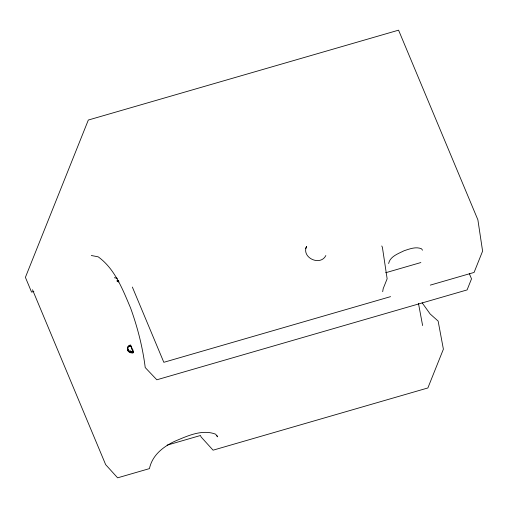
<?xml version="1.0" encoding="UTF-8"?>
<svg xmlns="http://www.w3.org/2000/svg" width="508" height="508" viewBox="0 0 508 508"><rect width="100%" height="100%" fill="white"/><g stroke="black" fill="none" stroke-linecap="round" stroke-linejoin="round"><path stroke-width="0.76" d="M130.086 352.527L130.112 350.831L128.632 351.606C127.159 350.298 126.911 347.859 128.238 346.367L129.508 346.45L129.197 345.777L130.283 345.059L130.918 345.802L132.937 352.254L133.49 352.717L131.801 352.908L131.616 351.485L130.086 352.527L130.924 352.787L131.616 351.485L132.042 352.577L132.664 352.882L132.937 352.254L133.172 351.187L132.721 349.631L131.839 348.863L132.175 348.164L131.401 347.821L131.566 346.856L130.956 346.888L130.092 345.453L129.521 345.364L128.829 345.802L129.508 346.45L127.787 347.028M388.633 263.531C389.985 256.419 398.45 253.6 404.209 250.698C409.658 248.939 415.969 246.361 421.57 248.837L422.497 250.203M382.683 291.687L383.184 288.665L387.14 278.784L382.422 247.466L381.794 245.961M117.1 280.981L117.405 280.232L118.11 280.683L117.767 281.495L117.227 281.292L117.1 280.981L118.885 281.762L117.513 281.521M305.67 248.634L306.546 246.45C301.269 257.753 320.37 266.554 325.844 255.53M128.829 345.802L130.283 345.059M128.238 346.367L128.524 346.881L127.489 347.764L128.156 349.244L127.635 350.19L128.588 350.285L129.311 352.127L130.112 350.831L130.924 352.787M131.801 352.908L132.937 352.254M128.048 350.933L128.588 350.285L127.356 348.545L127.819 348.259M132.245 349.974L132.721 349.631L132.62 351.117L133.172 351.187L133.49 352.717M130.512 346.088L130.918 345.802L130.092 345.453M33.858 291.446L31.566 292.106L25.4 277.355L88.322 120.04L398.57 30.169L477.882 219.818L482.6 251.13L474.078 272.44L430.295 285.121M385.629 272.752L420.859 262.547M390.569 296.634L163.824 362.312L132.353 287.058M167.151 445.141L200.489 435.489L201.117 436.994L213.081 450.177L427.869 387.96L443.389 349.174L438.131 321.069L430.124 313.944L422.142 302.787M127.4 349.383L128.156 349.244M118.11 280.683L117.164 280.626L117.907 281.184M117.945 281.673L118.732 281.845M91.3 255.499L98.184 256.832C115.037 268.992 122.657 289.484 130.55 307.911C137.535 327.215 142.665 347.18 145.225 367.563L156.832 379.793L467.087 289.922L471.513 278.848L469.379 273.729M114.357 277.73L117.386 278.314M129.311 352.127L128.632 351.606L128.588 350.285M216.852 435.369L217.462 436.829L215.697 434.219C202 428.879 187.014 436.137 174.371 441.452C162.801 447.034 152.235 455.371 149.441 468.617L117.621 477.831L105.658 464.642L32.512 289.75M418.452 303.314L422.618 325.565"/></g></svg>
